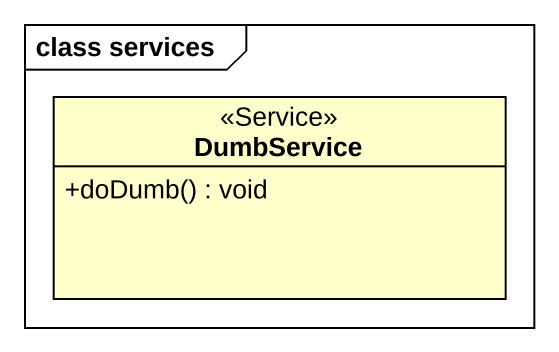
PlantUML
@startuml
mainframe class services
hide circle
hide empty members
skinparam classAttributeIconSize 0
class DumbService <<Service>> {
  +doDumb() : void
}
@enduml
